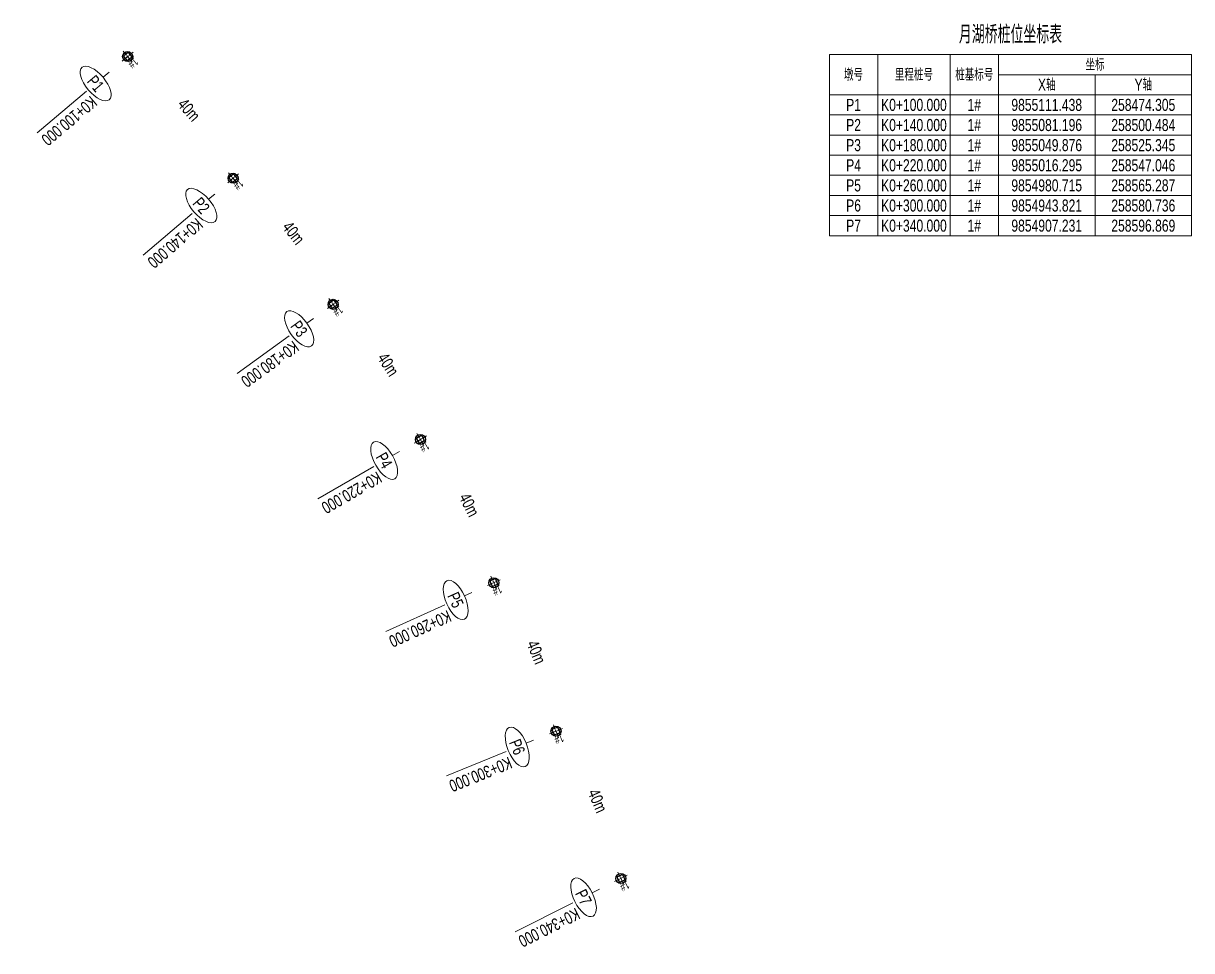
# Model space of a CAD drawing. Header units: millimetres. Extents: x 258084 to 258722, y 9854104 to 9854458.
# Drawn here: x 258084 to 258374.3, y 9854147.6 to 9854377.9 of the extents above; entities that cross this region are included whole.
import ezdxf
from ezdxf.enums import TextEntityAlignment as Align

# ---------------------------------------------------------------- set-up
doc = ezdxf.new("R2010")
doc.units = ezdxf.units.MM
doc.linetypes.add('ZXX0', pattern=[30, 13, -2, 0.5, -2, 12.5])
for name, color, linetype, lineweight in [('smedi', 7, 'Continuous', 15), ('桥－总－中心线', 1, 'ZXX0', 18), ('桥－总－桩实线', 4, 'Continuous', 30), ('桥－总－立柱', 4, 'Continuous', 30), ('桥－综合说明', 7, 'Continuous', 15)]:
    doc.layers.add(name, color=color, linetype=linetype, lineweight=lineweight)
doc.styles.add('smedi', font='smsim', dxfattribs={"width": 0.75, "bigfont": 'smfs'})

# ---------------------------------------------------------------- blocks, each defined once
blk = doc.blocks.new('※PL_Block-1402940774')
at = {"layer": 'smedi'}
for p, q in [((60.07, 141.09), (150.07, 141.09)), ((60.07, 141.09), (60.07, 96.09)), ((72.07, 141.09), (72.07, 96.09)), ((90.07, 141.09), (90.07, 96.09)), ((102.07, 141.09), (102.07, 96.09)), ((150.07, 141.09), (150.07, 96.09)), ((102.07, 136.09), (150.07, 136.09)), ((126.07, 136.09), (126.07, 96.09)), ((60.07, 131.09), (150.07, 131.09)), ((60.07, 126.09), (150.07, 126.09)), ((60.07, 121.09), (150.07, 121.09)), ((60.07, 116.09), (150.07, 116.09)), ((60.07, 111.09), (150.07, 111.09)), ((60.07, 106.09), (150.07, 106.09)), ((60.07, 101.09), (150.07, 101.09)), ((60.07, 96.09), (150.07, 96.09))]:
    blk.add_line(p, q, dxfattribs=at)
at = {"layer": '桥－综合说明', "style": 'smedi', "width": 0.75}
for s, height, p in [('月湖桥桩位坐标表', 4.5, (105.07, 146.09)), ('坐标', 3, (126.07, 138.59)), ('墩号', 3, (66.07, 136.09)), ('里程桩号', 3, (81.07, 136.09)), ('桩基标号', 3, (96.07, 136.09)), ('X轴', 3, (114.07, 133.59)), ('Y轴', 3, (138.07, 133.59)), ('P1', 3, (66.07, 128.59)), ('K0+100.000', 3, (81.07, 128.59)), ('1#', 3, (96.07, 128.59)), ('9855111.438', 3, (114.07, 128.59)), ('258474.305', 3, (138.07, 128.59)), ('P2', 3, (66.07, 123.59)), ('K0+140.000', 3, (81.07, 123.59)), ('1#', 3, (96.07, 123.59)), ('9855081.196', 3, (114.07, 123.59)), ('258500.484', 3, (138.07, 123.59)), ('P3', 3, (66.07, 118.59)), ('K0+180.000', 3, (81.07, 118.59)), ('1#', 3, (96.07, 118.59)), ('9855049.876', 3, (114.07, 118.59)), ('258525.345', 3, (138.07, 118.59)), ('P4', 3, (66.07, 113.59)), ('K0+220.000', 3, (81.07, 113.59)), ('1#', 3, (96.07, 113.59)), ('9855016.295', 3, (114.07, 113.59)), ('258547.046', 3, (138.07, 113.59)), ('P5', 3, (66.07, 108.59)), ('K0+260.000', 3, (81.07, 108.59)), ('1#', 3, (96.07, 108.59)), ('9854980.715', 3, (114.07, 108.59)), ('258565.287', 3, (138.07, 108.59)), ('P6', 3, (66.07, 103.59)), ('K0+300.000', 3, (81.07, 103.59)), ('1#', 3, (96.07, 103.59)), ('9854943.821', 3, (114.07, 103.59)), ('258580.736', 3, (138.07, 103.59)), ('P7', 3, (66.07, 98.59)), ('K0+340.000', 3, (81.07, 98.59)), ('1#', 3, (96.07, 98.59)), ('9854907.231', 3, (114.07, 98.59)), ('258596.869', 3, (138.07, 98.59))]:
    blk.add_text(s, height=height, dxfattribs=at).set_placement(p, align=Align.MIDDLE_CENTER)
for rotation, p in [(220.0242, (-113.98, 140.21)), (220.5992, (-87.8, 109.97)), (215.7361, (-62.97, 78.63)), (210.0065, (-41.31, 45.02)), (204.3124, (-23.12, 9.41)), (202.0965, (-7.69, -27.49)), (206.7185, (8.48, -64.06))]:
    blk.add_text('1#', height=2, rotation=rotation, dxfattribs=at).set_placement(p, align=Align.BOTTOM_CENTER)
blk = doc.blocks.new('※PB_1973002180_1412p1')
at = {"layer": '桥－总－中心线', "ltscale": 0.08}
for p, q in [((-1.75, 0), (1.75, 0)), ((0, -1.75), (0, 1.75))]:
    blk.add_line(p, q, dxfattribs=at)
at = {"layer": '桥－总－桩实线'}
blk.add_circle((0, 0), 1.25, dxfattribs=at)
at = {"layer": '桥－总－立柱'}
for p, q in [((-0.75, -0.6), (-0.75, 0.6)), ((-0.6, 0.75), (0.6, 0.75)), ((0.75, -0.6), (0.75, 0.6)), ((-0.6, -0.75), (0.6, -0.75))]:
    blk.add_line(p, q, dxfattribs=at)
for centre, start, end in [((-0.6, 0.6), 90, 180), ((0.6, 0.6), 0, 90), ((-0.6, -0.6), 180, 270), ((0.6, -0.6), 270, 360)]:
    blk.add_arc(centre, 0.15, start, end, dxfattribs=at)
blk = doc.blocks.new('※PB_1973002180_1412n1')
at = {"layer": '桥－综合说明'}
for p, q in [((0, -6), (0, -8)), ((0, -13.4), (0, -29.4))]:
    blk.add_line(p, q, dxfattribs=at)
blk.add_ellipse((0, -10.4), major_axis=(5.25, 0), ratio=0.457143, dxfattribs=at)
at = {"layer": '桥－综合说明', "style": 'smedi', "width": 0.75}
blk.add_text('P1', height=3, dxfattribs=at).set_placement((0, -10.4), align=Align.MIDDLE_CENTER)
blk.add_text('K0+100.000', height=3, rotation=270, dxfattribs=at).set_placement((0.5, -21.4), align=Align.BOTTOM_CENTER)
blk = doc.blocks.new('※PB_495418645_1413p1')
at = {"layer": '桥－总－中心线', "ltscale": 0.08}
for p, q in [((-1.75, 0), (1.75, 0)), ((0, -1.75), (0, 1.75))]:
    blk.add_line(p, q, dxfattribs=at)
at = {"layer": '桥－总－桩实线'}
blk.add_circle((0, 0), 1.25, dxfattribs=at)
at = {"layer": '桥－总－立柱'}
for p, q in [((-0.75, -0.6), (-0.75, 0.6)), ((-0.6, 0.75), (0.6, 0.75)), ((0.75, -0.6), (0.75, 0.6)), ((-0.6, -0.75), (0.6, -0.75))]:
    blk.add_line(p, q, dxfattribs=at)
for centre, start, end in [((-0.6, 0.6), 90, 180), ((0.6, 0.6), 0, 90), ((-0.6, -0.6), 180, 270), ((0.6, -0.6), 270, 360)]:
    blk.add_arc(centre, 0.15, start, end, dxfattribs=at)
blk = doc.blocks.new('※PB_495418645_1413n1')
at = {"layer": '桥－综合说明'}
for p, q in [((0, -6), (0, -8)), ((0, -13.4), (0, -29.4))]:
    blk.add_line(p, q, dxfattribs=at)
blk.add_ellipse((0, -10.4), major_axis=(5.25, 0), ratio=0.457143, dxfattribs=at)
at = {"layer": '桥－综合说明', "style": 'smedi', "width": 0.75}
blk.add_text('P2', height=3, dxfattribs=at).set_placement((0, -10.4), align=Align.MIDDLE_CENTER)
blk.add_text('K0+140.000', height=3, rotation=270, dxfattribs=at).set_placement((0.5, -21.4), align=Align.BOTTOM_CENTER)
blk = doc.blocks.new('※PB_-1104222530_1414p1')
at = {"layer": '桥－总－中心线', "ltscale": 0.08}
for p, q in [((-1.75, 0), (1.75, 0)), ((0, -1.75), (0, 1.75))]:
    blk.add_line(p, q, dxfattribs=at)
at = {"layer": '桥－总－桩实线'}
blk.add_circle((0, 0), 1.25, dxfattribs=at)
at = {"layer": '桥－总－立柱'}
for p, q in [((-0.75, -0.6), (-0.75, 0.6)), ((-0.6, 0.75), (0.6, 0.75)), ((0.75, -0.6), (0.75, 0.6)), ((-0.6, -0.75), (0.6, -0.75))]:
    blk.add_line(p, q, dxfattribs=at)
for centre, start, end in [((-0.6, 0.6), 90, 180), ((0.6, 0.6), 0, 90), ((-0.6, -0.6), 180, 270), ((0.6, -0.6), 270, 360)]:
    blk.add_arc(centre, 0.15, start, end, dxfattribs=at)
blk = doc.blocks.new('※PB_-1104222530_1414n1')
at = {"layer": '桥－综合说明'}
for p, q in [((0, -6), (0, -8)), ((0, -13.4), (0, -29.4))]:
    blk.add_line(p, q, dxfattribs=at)
blk.add_ellipse((0, -10.4), major_axis=(5.25, 0), ratio=0.457143, dxfattribs=at)
at = {"layer": '桥－综合说明', "style": 'smedi', "width": 0.75}
blk.add_text('P3', height=3, dxfattribs=at).set_placement((0, -10.4), align=Align.MIDDLE_CENTER)
blk.add_text('K0+180.000', height=3, rotation=270, dxfattribs=at).set_placement((0.5, -21.4), align=Align.BOTTOM_CENTER)
blk = doc.blocks.new('※PB_1301297591_1415p1')
at = {"layer": '桥－总－中心线', "ltscale": 0.08}
for p, q in [((-1.75, 0), (1.75, 0)), ((0, -1.75), (0, 1.75))]:
    blk.add_line(p, q, dxfattribs=at)
at = {"layer": '桥－总－桩实线'}
blk.add_circle((0, 0), 1.25, dxfattribs=at)
at = {"layer": '桥－总－立柱'}
for p, q in [((-0.75, -0.6), (-0.75, 0.6)), ((-0.6, 0.75), (0.6, 0.75)), ((0.75, -0.6), (0.75, 0.6)), ((-0.6, -0.75), (0.6, -0.75))]:
    blk.add_line(p, q, dxfattribs=at)
for centre, start, end in [((-0.6, 0.6), 90, 180), ((0.6, 0.6), 0, 90), ((-0.6, -0.6), 180, 270), ((0.6, -0.6), 270, 360)]:
    blk.add_arc(centre, 0.15, start, end, dxfattribs=at)
blk = doc.blocks.new('※PB_1301297591_1415n1')
at = {"layer": '桥－综合说明'}
for p, q in [((0, -6), (0, -8)), ((0, -13.4), (0, -29.4))]:
    blk.add_line(p, q, dxfattribs=at)
blk.add_ellipse((0, -10.4), major_axis=(5.25, 0), ratio=0.457143, dxfattribs=at)
at = {"layer": '桥－综合说明', "style": 'smedi', "width": 0.75}
blk.add_text('P4', height=3, dxfattribs=at).set_placement((0, -10.4), align=Align.MIDDLE_CENTER)
blk.add_text('K0+220.000', height=3, rotation=270, dxfattribs=at).set_placement((0.5, -21.4), align=Align.BOTTOM_CENTER)
blk = doc.blocks.new('※PB_-298078888_1416p1')
at = {"layer": '桥－总－中心线', "ltscale": 0.08}
for p, q in [((-1.75, 0), (1.75, 0)), ((0, -1.75), (0, 1.75))]:
    blk.add_line(p, q, dxfattribs=at)
at = {"layer": '桥－总－桩实线'}
blk.add_circle((0, 0), 1.25, dxfattribs=at)
at = {"layer": '桥－总－立柱'}
for p, q in [((-0.75, -0.6), (-0.75, 0.6)), ((-0.6, 0.75), (0.6, 0.75)), ((0.75, -0.6), (0.75, 0.6)), ((-0.6, -0.75), (0.6, -0.75))]:
    blk.add_line(p, q, dxfattribs=at)
for centre, start, end in [((-0.6, 0.6), 90, 180), ((0.6, 0.6), 0, 90), ((-0.6, -0.6), 180, 270), ((0.6, -0.6), 270, 360)]:
    blk.add_arc(centre, 0.15, start, end, dxfattribs=at)
blk = doc.blocks.new('※PB_-298078888_1416n1')
at = {"layer": '桥－综合说明'}
for p, q in [((0, -6), (0, -8)), ((0, -13.4), (0, -29.4))]:
    blk.add_line(p, q, dxfattribs=at)
blk.add_ellipse((0, -10.4), major_axis=(5.25, 0), ratio=0.457143, dxfattribs=at)
at = {"layer": '桥－综合说明', "style": 'smedi', "width": 0.75}
blk.add_text('P5', height=3, dxfattribs=at).set_placement((0, -10.4), align=Align.MIDDLE_CENTER)
blk.add_text('K0+260.000', height=3, rotation=270, dxfattribs=at).set_placement((0.5, -21.4), align=Align.BOTTOM_CENTER)
blk = doc.blocks.new('※PB_-1776221335_1417p1')
at = {"layer": '桥－总－中心线', "ltscale": 0.08}
for p, q in [((-1.75, 0), (1.75, 0)), ((0, -1.75), (0, 1.75))]:
    blk.add_line(p, q, dxfattribs=at)
at = {"layer": '桥－总－桩实线'}
blk.add_circle((0, 0), 1.25, dxfattribs=at)
at = {"layer": '桥－总－立柱'}
for p, q in [((-0.75, -0.6), (-0.75, 0.6)), ((-0.6, 0.75), (0.6, 0.75)), ((0.75, -0.6), (0.75, 0.6)), ((-0.6, -0.75), (0.6, -0.75))]:
    blk.add_line(p, q, dxfattribs=at)
for centre, start, end in [((-0.6, 0.6), 90, 180), ((0.6, 0.6), 0, 90), ((-0.6, -0.6), 180, 270), ((0.6, -0.6), 270, 360)]:
    blk.add_arc(centre, 0.15, start, end, dxfattribs=at)
blk = doc.blocks.new('※PB_-1776221335_1417n1')
at = {"layer": '桥－综合说明'}
for p, q in [((0, -6), (0, -8)), ((0, -13.4), (0, -29.4))]:
    blk.add_line(p, q, dxfattribs=at)
blk.add_ellipse((0, -10.4), major_axis=(5.25, 0), ratio=0.457143, dxfattribs=at)
at = {"layer": '桥－综合说明', "style": 'smedi', "width": 0.75}
blk.add_text('P6', height=3, dxfattribs=at).set_placement((0, -10.4), align=Align.MIDDLE_CENTER)
blk.add_text('K0+300.000', height=3, rotation=270, dxfattribs=at).set_placement((0.5, -21.4), align=Align.BOTTOM_CENTER)
blk = doc.blocks.new('※PB_818459666_1418p1')
at = {"layer": '桥－总－中心线', "ltscale": 0.08}
for p, q in [((-1.75, 0), (1.75, 0)), ((0, -1.75), (0, 1.75))]:
    blk.add_line(p, q, dxfattribs=at)
at = {"layer": '桥－总－桩实线'}
blk.add_circle((0, 0), 1.25, dxfattribs=at)
at = {"layer": '桥－总－立柱'}
for p, q in [((-0.75, -0.6), (-0.75, 0.6)), ((-0.6, 0.75), (0.6, 0.75)), ((0.75, -0.6), (0.75, 0.6)), ((-0.6, -0.75), (0.6, -0.75))]:
    blk.add_line(p, q, dxfattribs=at)
for centre, start, end in [((-0.6, 0.6), 90, 180), ((0.6, 0.6), 0, 90), ((-0.6, -0.6), 180, 270), ((0.6, -0.6), 270, 360)]:
    blk.add_arc(centre, 0.15, start, end, dxfattribs=at)
blk = doc.blocks.new('※PB_818459666_1418n1')
at = {"layer": '桥－综合说明'}
for p, q in [((0, -6), (0, -8)), ((0, -13.4), (0, -29.4))]:
    blk.add_line(p, q, dxfattribs=at)
blk.add_ellipse((0, -10.4), major_axis=(5.25, 0), ratio=0.457143, dxfattribs=at)
at = {"layer": '桥－综合说明', "style": 'smedi', "width": 0.75}
blk.add_text('P7', height=3, dxfattribs=at).set_placement((0, -10.4), align=Align.MIDDLE_CENTER)
blk.add_text('K0+340.000', height=3, rotation=270, dxfattribs=at).set_placement((0.5, -21.4), align=Align.BOTTOM_CENTER)
blk = doc.blocks.new('※PB_-586012003_1263n4')
at = {"layer": '桥－综合说明', "style": 'smedi', "width": 0.75}
blk.add_text('40m', height=3, dxfattribs=at).set_placement((0, 0.5), align=Align.BOTTOM_CENTER)
blk = doc.blocks.new('※PB_-586012003_1263n5')
at = {"layer": '桥－综合说明', "style": 'smedi', "width": 0.75}
blk.add_text('40m', height=3, dxfattribs=at).set_placement((0, 0.5), align=Align.BOTTOM_CENTER)
blk = doc.blocks.new('※PB_-586012003_1263n6')
at = {"layer": '桥－综合说明', "style": 'smedi', "width": 0.75}
blk.add_text('40m', height=3, dxfattribs=at).set_placement((0, 0.5), align=Align.BOTTOM_CENTER)
blk = doc.blocks.new('※PB_-586012003_1263n7')
at = {"layer": '桥－综合说明', "style": 'smedi', "width": 0.75}
blk.add_text('40m', height=3, dxfattribs=at).set_placement((0, 0.5), align=Align.BOTTOM_CENTER)
blk = doc.blocks.new('※PB_-586012003_1263n8')
at = {"layer": '桥－综合说明', "style": 'smedi', "width": 0.75}
blk.add_text('40m', height=3, dxfattribs=at).set_placement((0, 0.5), align=Align.BOTTOM_CENTER)
blk = doc.blocks.new('※PB_-586012003_1263n9')
at = {"layer": '桥－综合说明', "style": 'smedi', "width": 0.75}
blk.add_text('40m', height=3, dxfattribs=at).set_placement((0, 0.5), align=Align.BOTTOM_CENTER)

msp = doc.modelspace()

# ---------------------------------------------------------------- block references
msp.add_blockref('※PL_Block-1402940774', (258224.19, 9854229.1))
at = {"layer": 'smedi'}
for name, p, rotation in [('※PB_1973002180_1412p1', (258109.89, 9854369.69), 220.0241569144049), ('※PB_1973002180_1412n1', (258109.89, 9854369.69), 310.024156914405), ('※PB_-586012003_1263n4', (258122.95, 9854354.54), 311.169910481748), ('※PB_495418645_1413n1', (258136.07, 9854339.45), 310.599214709238), ('※PB_495418645_1413p1', (258136.07, 9854339.45), 220.5992147092381), ('※PB_-586012003_1263n5', (258148.85, 9854324.07), 308.593740887608), ('※PB_-1104222530_1414p1', (258160.93, 9854308.13), 215.736101695394), ('※PB_-1104222530_1414n1', (258160.93, 9854308.13), 305.736101695394), ('※PB_-586012003_1263n6', (258172.2, 9854291.61), 302.871312719265), ('※PB_1301297591_1415n1', (258182.63, 9854274.55), 300.006523743136), ('※PB_1301297591_1415p1', (258182.63, 9854274.55), 210.006523743136), ('※PB_-586012003_1263n7', (258192.19, 9854256.99), 297.141734767007), ('※PB_-298078888_1416n1', (258200.87, 9854238.97), 294.312369524233), ('※PB_-298078888_1416p1', (258200.87, 9854238.97), 204.312369524233), ('※PB_-586012003_1263n8', (258208.77, 9854220.6), 292.48233860236), ('※PB_-1776221335_1417n1', (258216.32, 9854202.08), 292.096510017623), ('※PB_-1776221335_1417p1', (258216.32, 9854202.08), 202.096510017623), ('※PB_-586012003_1263n9', (258224.01, 9854183.62), 293.476187422663), ('※PB_818459666_1418n1', (258232.45, 9854165.49), 296.718492608554), ('※PB_818459666_1418p1', (258232.45, 9854165.49), 206.718492608554)]:
    msp.add_blockref(name, p, dxfattribs=dict(at, rotation=rotation))

doc.saveas('drawing.dxf')
